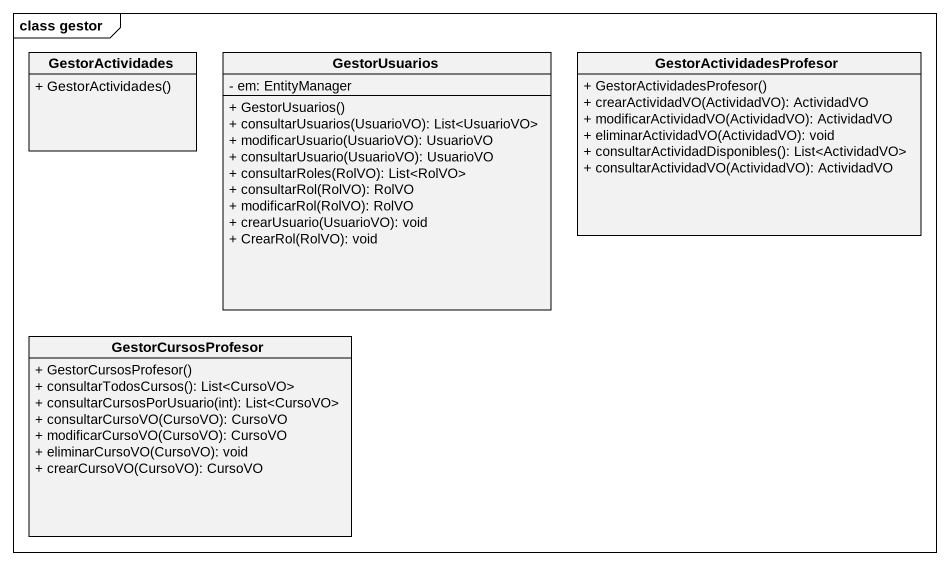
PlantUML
@startuml
mainframe class gestor
hide circle
hide empty members
skinparam classAttributeIconSize 0
class GestorActividades {
  + GestorActividades()
}
class GestorUsuarios {
  - em: EntityManager
  + GestorUsuarios()
  + consultarUsuarios(UsuarioVO): List<UsuarioVO>
  + modificarUsuario(UsuarioVO): UsuarioVO
  + consultarUsuario(UsuarioVO): UsuarioVO
  + consultarRoles(RolVO): List<RolVO>
  + consultarRol(RolVO): RolVO
  + modificarRol(RolVO): RolVO
  + crearUsuario(UsuarioVO): void
  + CrearRol(RolVO): void
}
class GestorActividadesProfesor {
  + GestorActividadesProfesor()
  + crearActividadVO(ActividadVO): ActividadVO
  + modificarActividadVO(ActividadVO): ActividadVO
  + eliminarActividadVO(ActividadVO): void
  + consultarActividadDisponibles(): List<ActividadVO>
  + consultarActividadVO(ActividadVO): ActividadVO
}
class GestorCursosProfesor {
  + GestorCursosProfesor()
  + consultarTodosCursos(): List<CursoVO>
  + consultarCursosPorUsuario(int): List<CursoVO>
  + consultarCursoVO(CursoVO): CursoVO
  + modificarCursoVO(CursoVO): CursoVO
  + eliminarCursoVO(CursoVO): void
  + crearCursoVO(CursoVO): CursoVO
}
@enduml
